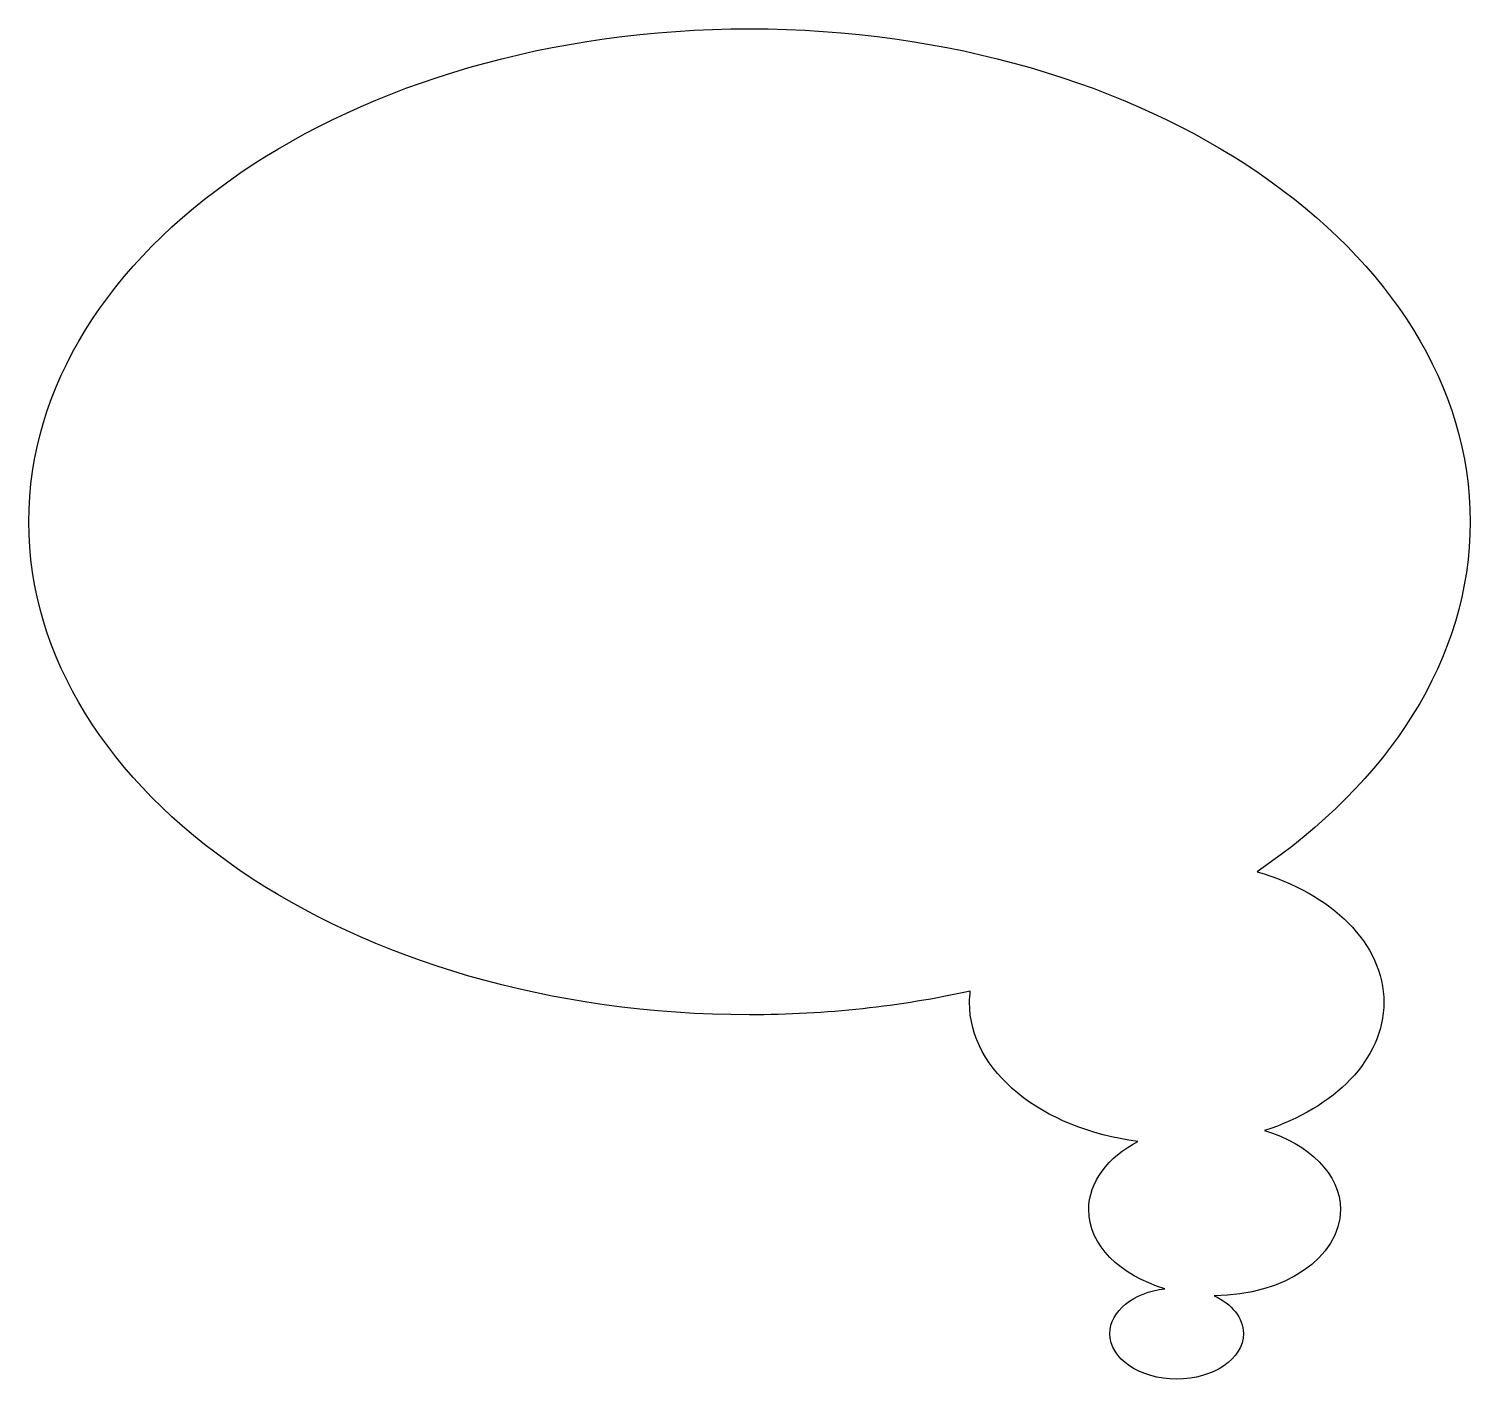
# Model space of a CAD drawing. Header units: centimetres. Extents: x -8.6 to 8.6, y -8.1 to 8.1.
import ezdxf

# ---------------------------------------------------------------- set-up
doc = ezdxf.new("R2010")
doc.units = ezdxf.units.CM
doc.header["$MEASUREMENT"] = 0
doc.layers.add('Camada 1', color=7, linetype='Continuous')

msp = doc.modelspace()

# ---------------------------------------------------------------- linework, layer by layer
at = {"layer": 'Camada 1'}
msp.add_open_spline([(6.08215, -2.00985), (7.65835, -0.93948), (8.63506, 0.5437), (8.63506, 2.18329), (8.63506, 2.18329), (8.63506, 5.44621), (4.769, 8.09141), (-0.00012, 8.09141), (-0.00012, 8.09141), (-4.76897, 8.09141), (-8.63506, 5.44621), (-8.63506, 2.18329), (-8.63506, 2.18329), (-8.63506, -1.07974), (-4.76897, -3.7248), (-0.00012, -3.7248), (-0.00012, -3.7248), (0.92317, -3.7248), (1.81177, -3.62481), (2.64571, -3.44127), (2.64571, -3.44127), (2.64089, -3.4853), (2.63558, -3.52988), (2.63558, -3.57494), (2.63558, -3.57494), (2.63558, -4.4043), (3.50495, -5.09391), (4.65382, -5.24279), (4.65382, -5.24279), (4.29608, -5.43112), (4.06467, -5.72658), (4.06467, -6.05948), (4.06467, -6.05948), (4.06467, -6.4843), (4.43988, -6.84886), (4.97584, -7.00685), (4.97584, -7.00685), (4.60243, -7.05291), (4.31835, -7.27543), (4.31835, -7.54406), (4.31835, -7.54406), (4.31835, -7.84635), (4.67657, -8.09143), (5.11811, -8.09143), (5.11811, -8.09143), (5.55965, -8.09143), (5.91787, -7.84635), (5.91787, -7.54406), (5.91787, -7.54406), (5.91787, -7.3557), (5.77814, -7.18939), (5.56597, -7.09115), (5.56597, -7.09115), (5.56825, -7.09115), (5.57052, -7.09141), (5.57256, -7.09141), (5.57256, -7.09141), (6.40523, -7.09141), (7.08066, -6.62939), (7.08066, -6.05951), (7.08066, -6.05951), (7.08066, -5.63469), (6.70522, -5.27015), (6.16928, -5.11217), (6.16928, -5.11217), (7.01383, -4.84129), (7.60041, -4.25571), (7.60041, -3.57494), (7.60041, -3.57494), (7.60038, -2.87113), (6.97432, -2.26708), (6.08215, -2.00985)], degree=3, knots=[0, 0, 0, 0, 0.05263158, 0.05263158, 0.05263158, 0.05263158, 0.10526316, 0.10526316, 0.10526316, 0.10526316, 0.15789474, 0.15789474, 0.15789474, 0.15789474, 0.21052632, 0.21052632, 0.21052632, 0.21052632, 0.26315789, 0.26315789, 0.26315789, 0.26315789, 0.31578947, 0.31578947, 0.31578947, 0.31578947, 0.36842105, 0.36842105, 0.36842105, 0.36842105, 0.42105263, 0.42105263, 0.42105263, 0.42105263, 0.47368421, 0.47368421, 0.47368421, 0.47368421, 0.52631579, 0.52631579, 0.52631579, 0.52631579, 0.57894737, 0.57894737, 0.57894737, 0.57894737, 0.63157895, 0.63157895, 0.63157895, 0.63157895, 0.68421053, 0.68421053, 0.68421053, 0.68421053, 0.73684211, 0.73684211, 0.73684211, 0.73684211, 0.78947368, 0.78947368, 0.78947368, 0.78947368, 0.84210526, 0.84210526, 0.84210526, 0.84210526, 0.89473684, 0.89473684, 0.89473684, 0.89473684, 1, 1, 1, 1], dxfattribs=at)

doc.saveas('drawing.dxf')
